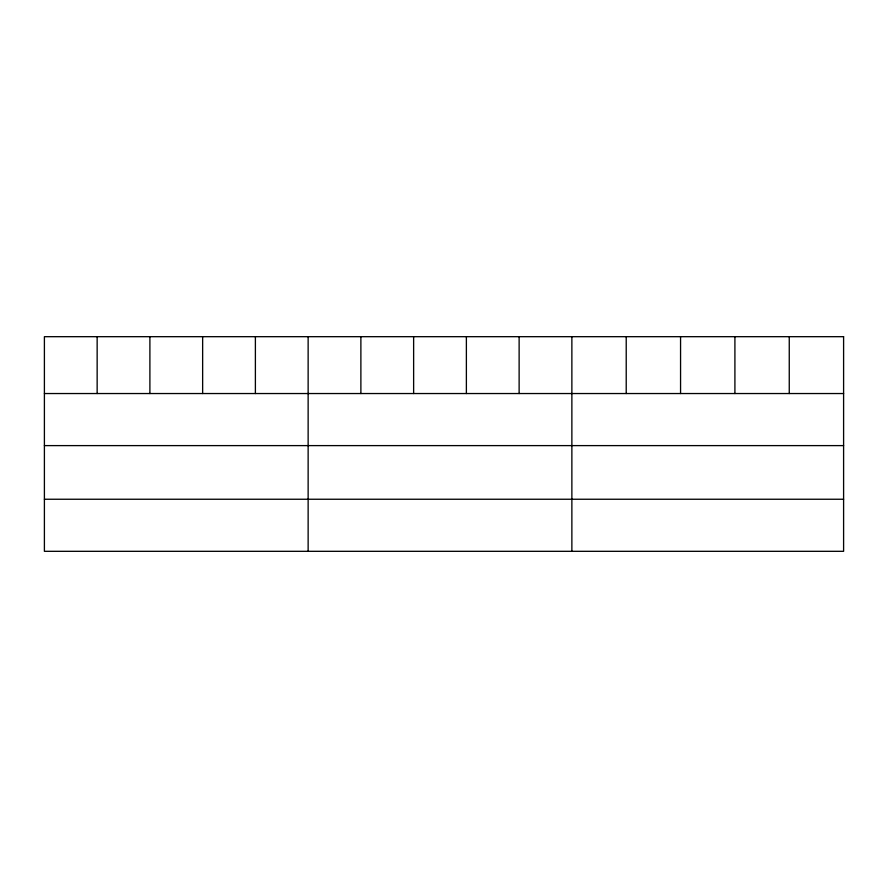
<?xml version="1.0" encoding="UTF-8"?>
<svg xmlns="http://www.w3.org/2000/svg" width="888" height="888" viewBox="0 0 888 888"><rect width="100%" height="100%" fill="white"/><g stroke="black" fill="none" stroke-linecap="round" stroke-linejoin="round"><path stroke-width="1.33" d="M44.4 393.539L843.6 393.539M44.4 445.61L843.6 445.61M44.4 499.245L843.6 499.245M789.254 336.685L789.254 393.539M734.909 336.685L734.909 393.539M680.563 336.685L680.563 393.539M626.218 336.685L626.218 393.539M571.872 336.685L571.872 551.315M519.125 336.685L519.125 393.539M466.378 336.685L466.378 393.539M413.63 336.685L413.63 393.539M360.883 336.685L360.883 393.539M308.136 336.685L308.136 551.315M255.389 336.685L255.389 393.539M202.642 336.685L202.642 393.539M149.894 336.685L149.894 393.539M97.147 336.685L97.147 393.539M843.6 336.685L44.4 336.685L44.4 551.315L843.6 551.315L843.6 336.685"/></g></svg>
